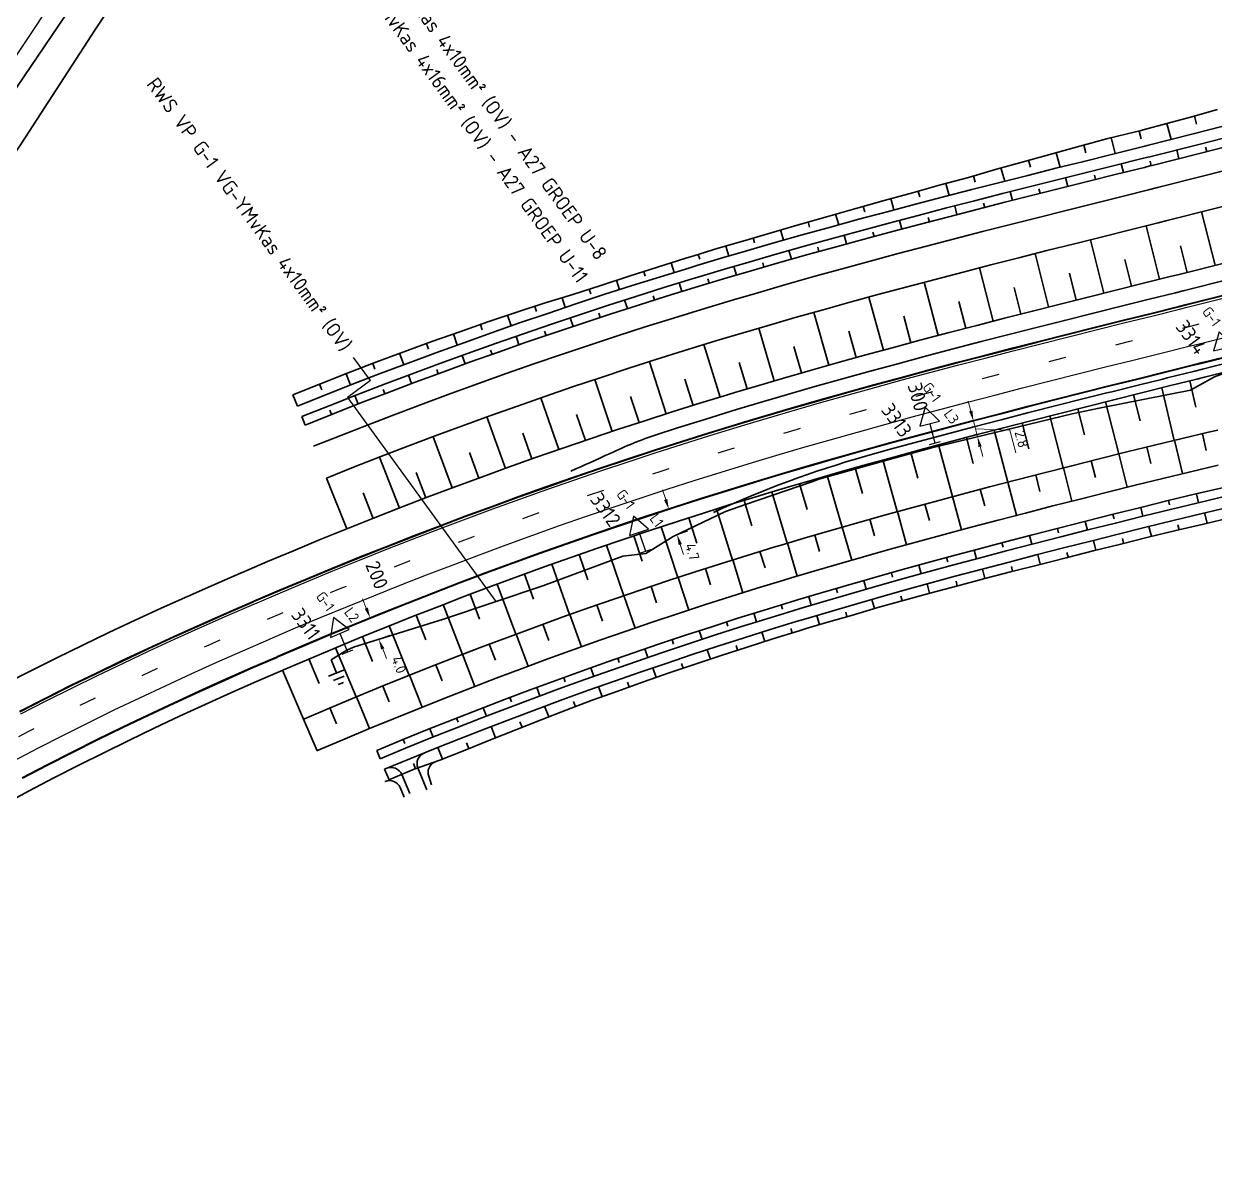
# Model space of a CAD drawing. Header units: metres. Extents: x 134219 to 139080, y 438661 to 444352.
# Drawn here: x 135232.7 to 135440.9, y 442570.8 to 442771.7 of the extents above; entities that cross this region are included whole.
import ezdxf
from ezdxf.enums import TextEntityAlignment as Align

# ---------------------------------------------------------------- set-up
doc = ezdxf.new("R2010")
doc.units = ezdxf.units.M
doc.linetypes.add('13strp', pattern=[4, 1, -3])
doc.linetypes.add('39strp', pattern=[12, 3, -9])
doc.layers.get('DEFPOINTS').update_dxf_attribs({"color": 193})
for name, color, linetype, lineweight in [('N-WE-KL-ET_LS_OV_ARMATUUR-S', 7, 'Continuous', 25), ('N-WE-KL-ET_LS_OV_ARMATUUR-T18', 1, 'Continuous', 25), ('N-WE-KL-ET_LS_OV_KABEL-G', 10, 'KL-LS-OV-N', 35), ('N-WE-KL-ET_LS_OV_KABEL-M', 7, 'Continuous', 18), ('N-WE-KL-ET_LS_OV_KABEL-T25', 7, 'Continuous', 25), ('N-WE-KL-ET_LS_OV_KABEL_AARDING-G', 90, 'Continuous', 35), ('Utd-geleiderail-nw', 8, 'glm a2ee v014$0$f2m40080', 35), ('Utd-ondergr-bs', 8, 'Continuous', 35), ('Utd-ondergr-nw', 8, '13strp', 35)]:
    doc.layers.add(name, color=color, linetype=linetype, lineweight=lineweight)
for name, color, linetype in [('N-WE-KL-ET_LS_OV_ARMATUUR-T25', 2, 'Continuous'), ('Utd-weg-bs', 8, 'Continuous'), ('Utd-weg-nw', 8, 'Continuous')]:
    doc.layers.add(name, color=color, linetype=linetype)
doc.styles.add('alm a2ee v011$0$Iso-rtw', font='NLCS-ISO.ttf')
doc.styles.add('ISO18', font='NLCS-ISO.ttf')
doc.styles.add('ISO25', font='NLCS-ISO.ttf')
doc.styles.add('NLCS_18', font='NLCS-ISO.ttf', dxfattribs={"height": 1.8})
doc.styles.add('NLCS_25', font='NLCS-ISO.ttf', dxfattribs={"height": 2.5})
doc.linetypes.add('glm a2ee v014$0$f2m40080', pattern='A,2,-1,[160,RTW.shx,S=0.5,R=0,X=0,Y=0],-1', length=4)
doc.linetypes.add('KL-LS-OV-N', pattern='A,4,-1,[103,NLCS.SHX,S=0.75,R=0,X=0,Y=0],-1,4,-1.5,["0V",Standard,S=1,R=0,X=0,Y=-0.5],-3', length=14.5)
doc.dimstyles.new('NLCS_t18_pijl_Dimension_l3_h1', dxfattribs={"dimtxt": 1.8, "dimasz": 1.8, "dimexe": 2, "dimexo": 2, "dimgap": 0.7, "dimtad": 1, "dimdec": 1, "dimzin": 0, "dimdsep": 46, "dimtxsty": 'NLCS_18', "dimcen": 2.5, "dimdle": 2, "dimclrd": 256, "dimclre": 256, "dimclrt": 256, "dimadec": 1, "dimazin": 0, "dimtfac": 1, "dimtdec": 1, "dimtofl": 0, "dimtmove": 1, "dimatfit": 0, "dimfxl": 0, "dimtolj": 1, "dimtzin": 0, "dimlwd": 18, "dimlwe": 18, "dimarcsym": 0})

# ---------------------------------------------------------------- blocks, each defined once
blk = doc.blocks.new('SKL-ET_OV_ARMATUUR_HD_NATRIUM_1x250W-SO (3)')
for p, q in [((6.49, 0), (3.49, 1.76)), ((3.49, -1.76), (6.49, 0))]:
    blk.add_line(p, q)
for points in [[(0, 1), (0, -1)], [(3.49, 0), (0, 0)], [(3.49, 1.76), (3.49, -1.76)]]:
    blk.add_lwpolyline(points)
at = {"layer": 'N-WE-KL-ET_LS_OV_ARMATUUR-T18', "style": 'ISO18', "flags": 1}
for tag, p in [('TYPE_ARMATUUR', (3.07, -6.82)), ('VERMOGEN_LAMP', (3.07, -10.61)), ('SPIEGELSTAND', (3.07, -14.39)), ('HOOGTE_LICHTMAST', (3.07, -18.17)), ('UITLEGGERHOEK', (3.07, -21.96)), ('TYPE_LICHTMAST', (3.07, -25.74)), ('BOTSVRIENDELIJK', (3.07, -29.53)), ('POSITIE_LICHTMAST', (3.07, -33.31)), ('KABELAANSLUITNG', (3.07, -37.1)), ('VOEDINGSPUNT', (3.07, -44.67))]:
    blk.add_attdef(tag, p, '', height=1.8, dxfattribs=at)
at = {"layer": 'N-WE-KL-ET_LS_OV_ARMATUUR-T18', "style": 'ISO18'}
for tag, p in [('FASE-AANSLUITING_1', (3.07, -40.88)), ('GROEPSNUMMER', (3.07, -48.45))]:
    blk.add_attdef(tag, p, '', height=1.8, dxfattribs=at)
at = {"layer": 'N-WE-KL-ET_LS_OV_ARMATUUR-T25', "style": 'ISO25'}
for tag, p in [('MASTNUMMER', (3.07, 7.39)), ('TYPE_SYMBOOL', (3.07, 3.61))]:
    blk.add_attdef(tag, p, '', height=2.5, dxfattribs=at)
blk = doc.blocks.new('*D474')
at = {"layer": 'DEFPOINTS', "color": 0, "transparency": 16777216}
for p in [(135398.65, 442702.25), (135399.36, 442699.5), (135399.36, 442699.5)]:
    blk.add_point(p, dxfattribs=at)
at = {"layer": 'N-WE-KL-ET_LS_OV_KABEL-M', "linetype": 'Continuous', "lineweight": 18, "transparency": 16777216}
for p, q in [((135398.19, 442703.99), (135397.74, 442705.73)), ((135398.65, 442702.25), (135399.36, 442699.5)), ((135399.01, 442700.88), (135405.01, 442700.66)), ((135405.01, 442700.66), (135406.04, 442696.69)), ((135399.82, 442697.76), (135400.27, 442696.02))]:
    blk.add_line(p, q, dxfattribs=at)
at = {"layer": 'N-WE-KL-ET_LS_OV_KABEL-M', "lineweight": 18, "transparency": 16777216}
for p, q in [((135398.65, 442702.25), (135400.58, 442702.75)), ((135399.36, 442699.5), (135401.3, 442700.01))]:
    blk.add_line(p, q, dxfattribs=at)
at = {"layer": 'N-WE-KL-ET_LS_OV_KABEL-M', "transparency": 16777216}
for points in [[(135398.48, 442704.07), (135397.9, 442703.92), (135398.65, 442702.25)], [(135400.11, 442697.84), (135399.53, 442697.69), (135399.36, 442699.5)]]:
    blk.add_solid(points, dxfattribs=at)
at = {"layer": 'N-WE-KL-ET_LS_OV_KABEL-M', "transparency": 16777216, "insert": (135407.07, 442699.08), "char_height": 1.8, "attachment_point": 5, "rotation": 284.6177, "style": 'NLCS_18'}
blk.add_mtext('\\A1;2.8', dxfattribs=at)
blk = doc.blocks.new('*D475')
at = {"layer": 'DEFPOINTS', "color": 0, "transparency": 16777216}
for p in [(135345.43, 442686.81), (135346.88, 442682.36), (135346.88, 442682.36)]:
    blk.add_point(p, dxfattribs=at)
at = {"layer": 'N-WE-KL-ET_LS_OV_KABEL-M', "linetype": 'Continuous', "lineweight": 18, "transparency": 16777216}
for p, q in [((135344.88, 442688.52), (135344.32, 442690.24)), ((135347.43, 442680.65), (135347.99, 442678.94))]:
    blk.add_line(p, q, dxfattribs=at)
at = {"layer": 'N-WE-KL-ET_LS_OV_KABEL-M', "lineweight": 18, "transparency": 16777216}
for p, q in [((135345.43, 442686.81), (135347.34, 442687.43)), ((135346.88, 442682.36), (135348.78, 442682.98))]:
    blk.add_line(p, q, dxfattribs=at)
at = {"layer": 'N-WE-KL-ET_LS_OV_KABEL-M', "transparency": 16777216}
for points in [[(135345.16, 442688.62), (135344.59, 442688.43), (135345.43, 442686.81)], [(135347.72, 442680.74), (135347.15, 442680.56), (135346.88, 442682.36)]]:
    blk.add_solid(points, dxfattribs=at)
at = {"layer": 'N-WE-KL-ET_LS_OV_KABEL-M', "transparency": 16777216, "insert": (135349.53, 442679.38), "char_height": 1.8, "attachment_point": 5, "rotation": 287.9778, "style": 'NLCS_18'}
blk.add_mtext('\\A1;4.7', dxfattribs=at)
blk = doc.blocks.new('*D476')
at = {"layer": 'DEFPOINTS', "color": 0, "transparency": 16777216}
for p in [(135293.24, 442667.84), (135294.75, 442664.1), (135294.75, 442664.1)]:
    blk.add_point(p, dxfattribs=at)
at = {"layer": 'N-WE-KL-ET_LS_OV_KABEL-M', "linetype": 'Continuous', "lineweight": 18, "transparency": 16777216}
for p, q in [((135292.57, 442669.51), (135291.89, 442671.18)), ((135295.43, 442662.43), (135296.1, 442660.76))]:
    blk.add_line(p, q, dxfattribs=at)
at = {"layer": 'N-WE-KL-ET_LS_OV_KABEL-M', "lineweight": 18, "transparency": 16777216}
for p, q in [((135293.24, 442667.84), (135295.1, 442668.59)), ((135294.75, 442664.1), (135296.61, 442664.84))]:
    blk.add_line(p, q, dxfattribs=at)
at = {"layer": 'N-WE-KL-ET_LS_OV_KABEL-M', "transparency": 16777216}
for points in [[(135292.85, 442669.63), (135292.29, 442669.4), (135293.24, 442667.84)], [(135295.71, 442662.54), (135295.15, 442662.31), (135294.75, 442664.1)]]:
    blk.add_solid(points, dxfattribs=at)
at = {"layer": 'N-WE-KL-ET_LS_OV_KABEL-M', "transparency": 16777216, "insert": (135298.28, 442659.64), "char_height": 1.8, "attachment_point": 5, "rotation": 291.9807, "style": 'NLCS_18'}
blk.add_mtext('\\A1;4.0', dxfattribs=at)
blk = doc.blocks.new('SKL-ET_AARDING_AARDELECTRODE-SO')
for points in [[(0, 0), (2.5, 0)], [(2.5, 1.5), (2.5, -1.5)], [(3.5, 1), (3.5, -1)], [(4.5, -0.5), (4.5, 0.5)]]:
    blk.add_lwpolyline(points)
at = {"layer": 'N-WE-KL-ET_LS_OV_ARMATUUR-T18', "style": 'ISO18', "flags": 1}
for tag, p in [('OMSCHRIJVING_LEGENDA', (0, -8.64)), ('LOCATIE', (0, -12.42)), ('MASTNUMMER', (0, -16.2)), ('VOEDINGSPUNT', (0, -19.99)), ('GROEPSNUMMER', (0, -23.77)), ('OVERIGE_OPMERKING(EN)_1', (0, -27.56)), ('OVERIGE_OPMERKING(EN)_2', (0, -31.34))]:
    blk.add_attdef(tag, p, '', height=1.8, dxfattribs=at)
at = {"layer": 'N-WE-KL-ET_LS_OV_ARMATUUR-T25', "style": 'ISO25'}
blk.add_attdef('TYPE_SYMBOOL', (0, 4.41), '', height=2.25, dxfattribs=at)

msp = doc.modelspace()

# ---------------------------------------------------------------- linework, layer by layer
at = {"layer": 'N-WE-KL-ET_LS_OV_KABEL-G', "elevation": 7.22, "flags": 128}
msp.add_lwpolyline([(135577.57, 442771.45), (135571.55, 442766.51), (135561.83, 442759.23), (135541.94, 442746.13), (135531.73, 442740.38), (135516.79, 442733.87), (135496.02, 442725.6), (135488, 442721.1), (135487.24, 442721.53), (135487.34, 442720.76), (135483.08, 442719.68), (135474.69, 442718.95), (135465.4, 442717.32), (135450.93, 442713.74), (135440.77, 442709.99), (135436.56, 442707.61), (135420.32, 442704.45), (135415.91, 442703.49), (135391.13, 442697.52), (135383.91, 442695.52), (135371.66, 442692.05), (135370.59, 442691.68), (135358.82, 442687.67), (135355.34, 442686.41), (135346.21, 442682.04), (135341.42, 442679.09), (135337.41, 442678.63), (135323.44, 442673.45), (135306.03, 442667.64), (135290.31, 442662.7), (135289.16, 442662.22), (135286.41, 442660.52)], dxfattribs=at)
at = {"layer": 'N-WE-KL-ET_LS_OV_KABEL-T25'}
for p, q in [((135293.3, 442709.31), (135290.36, 442713.35)), ((135293.3, 442709.31), (135289.26, 442706.36)), ((135289.26, 442706.36), (135315.23, 442670.71))]:
    msp.add_line(p, q, dxfattribs=at)
at = {"layer": 'Utd-geleiderail-nw', "linetype": 'Continuous', "flags": 128}
for points in [[(135328.31, 442693.49, 0.005559), (135335.18, 442696.58, -0.032608), (135343.42, 442699.9), (135346.93, 442701.02), (135351.72, 442702.53), (135356.51, 442704), (135357.85, 442704.4), (135361.99, 442705.64), (135366.14, 442706.86), (135370.96, 442708.25), (135375.78, 442709.61), (135380.62, 442710.95), (135385.45, 442712.26), (135390.29, 442713.56), (135395.14, 442714.84), (135399.99, 442716.11), (135404.84, 442717.35), (135408.72, 442718.34), (135408.72, 442718.34), (135414.54, 442719.82), (135419.39, 442721.04), (135424.25, 442722.25), (135429.1, 442723.46), (135433.96, 442724.66), (135435.29, 442724.99), (135443.64, 442727.1)], [(135353.22, 442686.26, -0.038648), (135379.77, 442696.08), (135384.35, 442697.35), (135389.13, 442698.65), (135393.92, 442699.94), (135398.72, 442701.2), (135403.52, 442702.46), (135408.34, 442703.7), (135413.16, 442704.93), (135417.99, 442706.15), (135421.96, 442707.15), (135422.82, 442707.36), (135427.66, 442708.57), (135431.74, 442709.58), (135432.5, 442709.77), (135437.35, 442710.98), (135438.69, 442711.31), (135440.46, 442711.75), (135447.08, 442713.4)]]:
    msp.add_lwpolyline(points, format="xyb", dxfattribs=at)
at = {"layer": 'Utd-ondergr-bs', "flags": 128}
for points in [[(135343.89, 442932.46), (135332.88, 442915.29), (135323.08, 442899.85), (135309.39, 442878.99), (135295.13, 442856.93), (135277.85, 442830.41), (135262.2, 442806.64), (135243.62, 442778.55), (135230.28, 442758.8), (135217.23, 442739.41), (135211.35, 442730.81), (135209.35, 442727.88)], [(135222.06, 442735.14), (135224.59, 442739.44), (135232.28, 442750.66), (135245.28, 442770.7), (135258.97, 442791.47), (135267.61, 442805.38), (135276.45, 442819.51), (135285.14, 442833.57), (135295.97, 442850.78), (135303.43, 442862.7), (135306.62, 442867.15)]]:
    msp.add_lwpolyline(points, dxfattribs=at)
at = {"layer": 'Utd-ondergr-nw', "linetype": 'Continuous', "flags": 128}
for points in [[(135279.74, 442706.83), (135284.56, 442708.75), (135289.4, 442710.65), (135294.25, 442712.52), (135299.11, 442714.34), (135304, 442716.11), (135308.89, 442717.85), (135313.8, 442719.56), (135318.72, 442721.22), (135323.67, 442722.81), (135328.64, 442724.32), (135333.57, 442725.95), (135338.5, 442727.57), (135343.45, 442729.15), (135348.41, 442730.7), (135349.78, 442731.12), (135354.06, 442732.42), (135358.34, 442733.69), (135363.29, 442735.14), (135368.24, 442736.58), (135373.19, 442738), (135378.12, 442739.4), (135383.05, 442740.78), (135387.98, 442742.14), (135392.89, 442743.49), (135397.8, 442744.81), (135402.67, 442746.23), (135407.55, 442747.59), (135412.41, 442748.94), (135417.27, 442750.28), (135422.11, 442751.61), (135426.98, 442752.77), (135427.96, 442753), (135428.33, 442753.1), (135436.58, 442755.35), (135441.31, 442756.66)], [(135437.66, 442754.1), (135437.27, 442755.54)], [(135280.53, 442704.85), (135285.35, 442706.77), (135290.17, 442708.67), (135295.01, 442710.53), (135299.86, 442712.36), (135304.71, 442714.16), (135309.59, 442715.93), (135314.47, 442717.67), (135319.36, 442719.38), (135324.26, 442721.05), (135329.18, 442722.7), (135334.1, 442724.32), (135339.03, 442725.9), (135343.98, 442727.46), (135348.93, 442728.98), (135350.3, 442729.4), (135354.57, 442730.68), (135358.85, 442731.94), (135363.8, 442733.37), (135368.75, 442734.77), (135373.7, 442736.14), (135378.64, 442737.49), (135383.58, 442738.81), (135388.51, 442740.12), (135393.43, 442741.41), (135398.35, 442742.67), (135403.26, 442743.93), (135408.16, 442745.17), (135413.05, 442746.4), (135417.93, 442747.62), (135422.8, 442748.83), (135427.66, 442750.04), (135428.63, 442750.28), (135429, 442750.37), (135437.3, 442752.47), (135442.07, 442753.68)], [(135427.95, 442751.56), (135427.62, 442752.92)], [(135433.2, 442751.43), (135432.44, 442754.22)], [(135281.28, 442703), (135286.08, 442704.91), (135290.89, 442706.8), (135295.72, 442708.66), (135300.56, 442710.48), (135305.4, 442712.28), (135310.26, 442714.04), (135315.13, 442715.78), (135320.01, 442717.48), (135324.9, 442719.16), (135329.8, 442720.8), (135334.72, 442722.42), (135339.64, 442724), (135344.57, 442725.55), (135349.51, 442727.07), (135350.88, 442727.49), (135355.14, 442728.76), (135359.4, 442730.02), (135364.35, 442731.44), (135369.29, 442732.84), (135374.23, 442734.21), (135379.16, 442735.56), (135384.09, 442736.88), (135389.02, 442738.18), (135393.93, 442739.47), (135398.84, 442740.74), (135403.75, 442741.99), (135408.64, 442743.23), (135413.53, 442744.46), (135418.41, 442745.68), (135423.28, 442746.89), (135428.14, 442748.1), (135429.11, 442748.34), (135429.49, 442748.43), (135437.79, 442750.53), (135442.56, 442751.74)], [(135418.29, 442749.13), (135417.93, 442750.46)], [(135423.44, 442748.99), (135422.75, 442751.76)], [(135281.87, 442701.54), (135286.66, 442703.45), (135291.46, 442705.33), (135296.28, 442707.18), (135301.11, 442709.01), (135305.94, 442710.8), (135310.79, 442712.56), (135315.65, 442714.29), (135320.53, 442716), (135325.41, 442717.67), (135330.3, 442719.31), (135335.2, 442720.92), (135340.11, 442722.5), (135345.04, 442724.05), (135349.97, 442725.56), (135351.33, 442725.98), (135355.59, 442727.25), (135359.84, 442728.5), (135364.78, 442729.93), (135369.71, 442731.32), (135374.65, 442732.69), (135379.57, 442734.04), (135384.5, 442735.36), (135389.42, 442736.66), (135394.33, 442737.94), (135399.23, 442739.21), (135404.14, 442740.46), (135409.03, 442741.7), (135413.91, 442742.93), (135418.79, 442744.15), (135423.66, 442745.37), (135428.52, 442746.57), (135429.49, 442746.81), (135429.86, 442746.9), (135438.17, 442749), (135442.94, 442750.22)], [(135413.81, 442746.59), (135413.11, 442749.13)], [(135434.17, 442749.61), (135434.56, 442748.08)], [(135439.22, 442750.08), (135439.41, 442749.32)], [(135283.36, 442697.83), (135288.13, 442699.73), (135292.91, 442701.6), (135297.7, 442703.45), (135302.51, 442705.26), (135307.32, 442707.04), (135312.15, 442708.8), (135316.98, 442710.52), (135321.83, 442712.21), (135326.69, 442713.88), (135331.56, 442715.51), (135336.44, 442717.11), (135341.32, 442718.68), (135346.22, 442720.23), (135351.13, 442721.74), (135352.49, 442722.15), (135356.73, 442723.42), (135360.96, 442724.66), (135365.88, 442726.08), (135370.79, 442727.47), (135375.71, 442728.83), (135380.62, 442730.17), (135385.52, 442731.49), (135390.43, 442732.79), (135395.33, 442734.07), (135400.23, 442735.34), (135405.12, 442736.59), (135410.01, 442737.83), (135414.88, 442739.05), (135419.76, 442740.27), (135424.62, 442741.48), (135429.48, 442742.69), (135430.83, 442743.02), (135439.14, 442745.12), (135443.93, 442746.34)], [(135404.12, 442744.15), (135403.47, 442746.46)], [(135408.62, 442746.58), (135408.29, 442747.8)], [(135424.47, 442747.19), (135424.85, 442745.66)], [(135429.52, 442747.63), (135429.7, 442746.86)], [(135398.98, 442743.99), (135398.67, 442745.07)], [(135414.77, 442744.77), (135415.15, 442743.24)], [(135419.81, 442745.22), (135420, 442744.46)], [(135389.3, 442741.41), (135389.02, 442742.43)], [(135394.41, 442741.66), (135393.85, 442743.74)], [(135405.07, 442742.33), (135405.46, 442740.8)], [(135410.11, 442742.79), (135410.31, 442742.03)], [(135285.6, 442692.26), (135290.33, 442694.15), (135295.08, 442696.01), (135299.84, 442697.84), (135304.6, 442699.64), (135309.38, 442701.41), (135314.17, 442703.15), (135318.98, 442704.86), (135323.79, 442706.54), (135328.61, 442708.19), (135333.44, 442709.81), (135338.29, 442711.41), (135343.14, 442712.97), (135348, 442714.5), (135352.87, 442715.99), (135354.22, 442716.4), (135358.43, 442717.66), (135362.64, 442718.9), (135367.52, 442720.31), (135372.41, 442721.69), (135377.29, 442723.05), (135382.18, 442724.38), (135387.07, 442725.69), (135391.95, 442726.99), (135396.84, 442728.26), (135401.72, 442729.52), (135406.6, 442730.77), (135411.47, 442732.01), (135416.34, 442733.23), (135421.21, 442734.45), (135426.07, 442735.66), (135430.93, 442736.87), (135432.27, 442737.2), (135440.6, 442739.3), (135445.4, 442740.52)], [(135384.75, 442739.12), (135384.2, 442741.1)], [(135400.42, 442740.33), (135400.62, 442739.57)], [(135375.11, 442736.52), (135374.57, 442738.39)], [(135379.66, 442738.79), (135379.39, 442739.75)], [(135390.75, 442737.82), (135390.95, 442737.06)], [(135395.39, 442739.85), (135395.78, 442738.32)], [(135438.52, 442738.77), (135440.89, 442729.45)], [(135370.03, 442736.11), (135369.77, 442737.02)], [(135385.71, 442737.31), (135386.12, 442735.79)], [(135428.82, 442736.34), (135431.14, 442727)], [(135360.42, 442733.35), (135360.17, 442734.23)], [(135365.48, 442733.84), (135364.96, 442735.63)], [(135376.06, 442734.71), (135376.47, 442733.19)], [(135381.09, 442735.26), (135381.29, 442734.5)], [(135419.12, 442733.93), (135421.45, 442724.59)], [(135355.89, 442731.07), (135355.37, 442732.81)], [(135366.42, 442732.03), (135366.85, 442730.52)], [(135371.45, 442732.62), (135371.66, 442731.87)], [(135434.84, 442732.88), (135436.01, 442728.21)], [(135229.48, 442656.31), (135233.98, 442658.61), (135238.5, 442660.87), (135243.04, 442663.09), (135247.59, 442665.27), (135252.16, 442667.41), (135256.74, 442669.52), (135261.33, 442671.6), (135265.94, 442673.64), (135270.56, 442675.65), (135270.76, 442675.73), (135275.29, 442677.67), (135279.84, 442679.58), (135284.49, 442681.51), (135289.16, 442683.4), (135293.84, 442685.27), (135298.53, 442687.1), (135303.23, 442688.91), (135307.95, 442690.69), (135312.67, 442692.43), (135317.41, 442694.15), (135322.15, 442695.84), (135326.91, 442697.5), (135331.68, 442699.13), (135336.45, 442700.73), (135341.24, 442702.3), (135346.04, 442703.84), (135350.84, 442705.34), (135355.66, 442706.82), (135356.99, 442707.23), (135361.15, 442708.47), (135365.31, 442709.69), (135370.15, 442711.08), (135374.99, 442712.45), (135379.84, 442713.79), (135384.68, 442715.11), (135389.54, 442716.41), (135394.39, 442717.7), (135399.25, 442718.96), (135404.1, 442720.21), (135408.96, 442721.45), (135413.82, 442722.68), (135418.68, 442723.9), (135423.54, 442725.11), (135428.39, 442726.32), (135433.25, 442727.53), (135434.59, 442727.86), (135442.93, 442729.97)], [(135346.34, 442728.19), (135345.81, 442729.88)], [(135350.85, 442730.5), (135350.58, 442731.36)], [(135361.83, 442729.9), (135362.05, 442729.14)], [(135409.42, 442731.49), (135411.78, 442722.17)], [(135425.13, 442730.47), (135426.3, 442725.8)], [(135341.31, 442727.54), (135341.04, 442728.38)], [(135356.81, 442729.26), (135357.26, 442727.75)], [(135399.73, 442729.01), (135402.13, 442719.71)], [(135415.44, 442728.05), (135416.62, 442723.38)], [(135336.82, 442725.19), (135336.28, 442726.84)], [(135347.24, 442726.38), (135347.7, 442724.87)], [(135352.25, 442727.08), (135352.48, 442726.32)], [(135390.06, 442726.49), (135392.51, 442717.2)], [(135405.77, 442725.6), (135406.96, 442720.94)], [(135231.97, 442651.48), (135236.43, 442653.76), (135240.91, 442656), (135245.4, 442658.2), (135249.92, 442660.36), (135254.45, 442662.49), (135258.99, 442664.58), (135263.55, 442666.64), (135268.13, 442668.67), (135272.71, 442670.66), (135272.91, 442670.75), (135277.41, 442672.67), (135281.93, 442674.57), (135286.55, 442676.48), (135291.19, 442678.36), (135295.84, 442680.22), (135300.5, 442682.04), (135305.17, 442683.83), (135309.85, 442685.6), (135314.54, 442687.33), (135319.24, 442689.04), (135323.96, 442690.72), (135328.68, 442692.37), (135333.42, 442693.98), (135338.16, 442695.57), (135342.92, 442697.13), (135347.68, 442698.66), (135352.45, 442700.16), (135357.24, 442701.63), (135358.56, 442702.03), (135362.69, 442703.26), (135366.83, 442704.48), (135371.64, 442705.86), (135376.45, 442707.22), (135381.27, 442708.56), (135386.1, 442709.87), (135390.93, 442711.17), (135395.77, 442712.44), (135400.61, 442713.7), (135405.45, 442714.95), (135410.3, 442716.19), (135415.15, 442717.41), (135420, 442718.63), (135424.85, 442719.84), (135429.7, 442721.05), (135434.55, 442722.26), (135435.9, 442722.59), (135444.25, 442724.7)], [(135232.01, 442651.42), (135236.46, 442653.7), (135240.94, 442655.94), (135245.43, 442658.14), (135249.95, 442660.3), (135254.47, 442662.42), (135259.02, 442664.52), (135263.58, 442666.58), (135268.15, 442668.6), (135272.74, 442670.6), (135272.93, 442670.68), (135277.44, 442672.61), (135281.95, 442674.51), (135286.58, 442676.42), (135291.21, 442678.3), (135295.86, 442680.15), (135300.52, 442681.97), (135305.19, 442683.77), (135309.87, 442685.53), (135314.56, 442687.27), (135319.27, 442688.98), (135323.98, 442690.65), (135328.71, 442692.3), (135333.44, 442693.92), (135338.18, 442695.51), (135342.94, 442697.06), (135347.7, 442698.59), (135352.48, 442700.09), (135357.26, 442701.56), (135358.58, 442701.96), (135362.71, 442703.2), (135366.85, 442704.41), (135371.66, 442705.79), (135376.47, 442707.15), (135381.29, 442708.49), (135386.12, 442709.8), (135390.95, 442711.1), (135395.79, 442712.38), (135400.63, 442713.64), (135405.47, 442714.88), (135410.31, 442716.12), (135415.16, 442717.35), (135420.01, 442718.56), (135424.87, 442719.78), (135429.72, 442720.98), (135434.57, 442722.19), (135435.91, 442722.52), (135444.27, 442724.63)], [(135327.29, 442722.07), (135326.77, 442723.75)], [(135331.8, 442724.46), (135331.53, 442725.28)], [(135337.7, 442723.38), (135338.18, 442721.88)], [(135342.7, 442724.14), (135342.94, 442723.39)], [(135380.4, 442723.9), (135382.92, 442714.64)], [(135322.28, 442721.37), (135321.99, 442722.27)], [(135370.76, 442721.23), (135373.37, 442711.99)], [(135396.11, 442723.11), (135397.32, 442718.46)], [(135312.84, 442718.16), (135312.51, 442719.11)], [(135317.87, 442718.85), (135317.24, 442720.72)], [(135328.19, 442720.27), (135328.69, 442718.77)], [(135333.19, 442721.09), (135333.43, 442720.34)], [(135386.47, 442720.56), (135387.71, 442715.93)], [(135308.47, 442715.52), (135307.79, 442717.46)], [(135318.73, 442717.04), (135319.25, 442715.55)], [(135323.71, 442717.92), (135323.97, 442717.18)], [(135361.15, 442718.47), (135363.85, 442709.26)], [(135376.86, 442717.95), (135378.14, 442713.32)], [(135303.43, 442714.8), (135303.08, 442715.78)], [(135351.57, 442715.6), (135354.38, 442706.43)], [(135367.28, 442715.25), (135368.6, 442710.64)], [(135232.46, 442639.86), (135236.8, 442642.14), (135241.18, 442644.37), (135245.57, 442646.57), (135249.99, 442648.73), (135254.42, 442650.86), (135258.88, 442652.95), (135263.35, 442655.01), (135267.85, 442657.04), (135272.36, 442659.03), (135276.88, 442661), (135277.07, 442661.09), (135281.52, 442662.99), (135285.97, 442664.86), (135290.54, 442666.75), (135295.11, 442668.6), (135299.7, 442670.43), (135304.3, 442672.23), (135308.91, 442674), (135313.53, 442675.74), (135318.16, 442677.46), (135322.8, 442679.14), (135327.45, 442680.8), (135332.12, 442682.42), (135336.79, 442684.02), (135341.47, 442685.59), (135346.16, 442687.12), (135350.86, 442688.63), (135355.58, 442690.11), (135360.3, 442691.56), (135361.6, 442691.96), (135365.68, 442693.18), (135369.77, 442694.38), (135374.52, 442695.74), (135379.29, 442697.09), (135384.06, 442698.41), (135388.84, 442699.71), (135393.64, 442701), (135398.44, 442702.27), (135403.25, 442703.52), (135408.06, 442704.76), (135412.89, 442705.99), (135417.72, 442707.21), (135422.55, 442708.43), (135427.39, 442709.64), (135432.24, 442710.84), (135437.09, 442712.04), (135438.43, 442712.38), (135446.81, 442714.46)], [(135232.49, 442639.8), (135236.84, 442642.07), (135241.21, 442644.31), (135245.6, 442646.51), (135250.02, 442648.67), (135254.45, 442650.79), (135258.91, 442652.88), (135263.38, 442654.94), (135267.88, 442656.97), (135272.39, 442658.97), (135276.91, 442660.94), (135277.1, 442661.02), (135281.54, 442662.92), (135286, 442664.8), (135290.56, 442666.68), (135295.14, 442668.54), (135299.73, 442670.37), (135304.32, 442672.17), (135308.93, 442673.94), (135313.55, 442675.68), (135318.18, 442677.39), (135322.82, 442679.07), (135327.48, 442680.73), (135332.14, 442682.36), (135336.81, 442683.95), (135341.49, 442685.52), (135346.18, 442687.06), (135350.89, 442688.57), (135355.6, 442690.05), (135360.32, 442691.5), (135361.62, 442691.89), (135365.7, 442693.11), (135369.79, 442694.31), (135374.54, 442695.68), (135379.3, 442697.02), (135384.08, 442698.34), (135388.86, 442699.65), (135393.65, 442700.93), (135398.46, 442702.2), (135403.26, 442703.45), (135408.08, 442704.69), (135412.9, 442705.92), (135417.73, 442707.15), (135422.57, 442708.36), (135427.41, 442709.57), (135432.25, 442710.77), (135437.1, 442711.98), (135438.45, 442712.31), (135446.83, 442714.39)], [(135299.12, 442712.08), (135298.38, 442714.07)], [(135309.3, 442713.7), (135309.84, 442712.22)], [(135314.28, 442714.64), (135314.54, 442713.9)], [(135229.35, 442635.31), (135233.65, 442637.61), (135237.98, 442639.87), (135242.33, 442642.1), (135246.7, 442644.28), (135251.1, 442646.43), (135255.52, 442648.55), (135259.95, 442650.64), (135264.41, 442652.69), (135268.89, 442654.71), (135273.38, 442656.7), (135277.89, 442658.66), (135278.08, 442658.75), (135282.51, 442660.64), (135286.96, 442662.51), (135291.5, 442664.39), (135296.06, 442666.24), (135300.64, 442668.06), (135305.22, 442669.85), (135309.81, 442671.62), (135314.42, 442673.35), (135319.04, 442675.06), (135323.66, 442676.74), (135328.3, 442678.39), (135332.95, 442680.01), (135337.61, 442681.6), (135342.27, 442683.17), (135346.95, 442684.7), (135351.64, 442686.2), (135356.33, 442687.68), (135361.04, 442689.12), (135362.34, 442689.52), (135366.41, 442690.73), (135370.48, 442691.93), (135375.22, 442693.29), (135379.97, 442694.63), (135384.73, 442695.95), (135389.51, 442697.25), (135394.29, 442698.53), (135399.08, 442699.8), (135403.89, 442701.05), (135408.7, 442702.29), (135413.51, 442703.52), (135418.34, 442704.74), (135423.17, 442705.95), (135428.01, 442707.16), (135432.85, 442708.37), (135437.7, 442709.57), (135439.04, 442709.9), (135447.43, 442711.99)], [(135294.08, 442711.31), (135293.7, 442712.31)], [(135304.88, 442711.25), (135305.15, 442710.51)], [(135342.03, 442712.61), (135344.94, 442703.49)], [(135357.73, 442712.45), (135359.11, 442707.86)], [(135284.78, 442707.69), (135284.38, 442708.68)], [(135289.81, 442708.52), (135289.04, 442710.51)], [(135299.92, 442710.25), (135300.47, 442708.77)], [(135332.52, 442709.51), (135335.55, 442700.43)], [(135348.23, 442709.55), (135349.66, 442704.97)], [(135437.54, 442704.64), (135436.46, 442709.26)], [(135280.54, 442704.85), (135279.74, 442706.83)], [(135290.58, 442706.68), (135291.15, 442705.21)], [(135295.52, 442707.74), (135295.81, 442707)], [(135427.77, 442702.26), (135426.65, 442706.82)], [(135433.75, 442698.86), (135431.56, 442708.05)], [(135323.05, 442706.29), (135326.19, 442697.25)], [(135338.76, 442706.52), (135340.24, 442701.97)], [(135424.04, 442696.49), (135421.76, 442705.6)], [(135281.28, 442703), (135281.87, 442701.54)], [(135286.21, 442704.12), (135286.5, 442703.39)], [(135313.63, 442702.95), (135316.87, 442693.96)], [(135329.32, 442703.38), (135330.86, 442698.85)], [(135414.34, 442694.04), (135412.03, 442703.14)], [(135418.04, 442699.82), (135416.89, 442704.38)], [(135281.58, 442650.12), (135281.77, 442650.2), (135286.15, 442652.07), (135290.54, 442653.91), (135295.03, 442655.77), (135299.54, 442657.59), (135304.06, 442659.39), (135308.59, 442661.16), (135313.13, 442662.9), (135317.68, 442664.61), (135322.25, 442666.3), (135326.82, 442667.96), (135331.4, 442669.58), (135336, 442671.18), (135340.6, 442672.75), (135345.21, 442674.29), (135349.83, 442675.81), (135354.47, 442677.29), (135359.11, 442678.74), (135363.76, 442680.17), (135365.05, 442680.56), (135369.06, 442681.76), (135373.09, 442682.94), (135377.79, 442684.28), (135382.49, 442685.61), (135387.22, 442686.92), (135391.95, 442688.2), (135396.7, 442689.47), (135401.46, 442690.73), (135406.24, 442691.97), (135411.03, 442693.2), (135415.82, 442694.42), (135420.63, 442695.63), (135425.45, 442696.84), (135430.28, 442698.03), (135435.13, 442699.19), (135439.99, 442700.33), (135441.34, 442700.65)], [(135404.65, 442691.56), (135402.3, 442700.64)], [(135408.33, 442697.35), (135407.16, 442701.9)], [(135304.24, 442699.5), (135307.59, 442690.55)], [(135319.93, 442700.13), (135321.52, 442695.62)], [(135398.62, 442694.83), (135397.43, 442699.37)], [(135435.18, 442693.04), (135433.79, 442698.87)], [(135439.34, 442697.1), (135438.66, 442700.02)], [(135310.58, 442696.76), (135312.23, 442692.27)], [(135388.93, 442692.24), (135387.7, 442696.76)], [(135394.98, 442689.02), (135392.56, 442698.07)], [(135425.53, 442690.68), (135424.07, 442696.5)], [(135429.64, 442694.79), (135428.93, 442697.7)], [(135283.96, 442644.61), (135284.14, 442644.69), (135288.49, 442646.54), (135292.85, 442648.37), (135297.31, 442650.21), (135301.78, 442652.02), (135306.27, 442653.81), (135310.76, 442655.57), (135315.27, 442657.29), (135319.78, 442658.99), (135324.31, 442660.67), (135328.85, 442662.31), (135333.4, 442663.92), (135337.95, 442665.51), (135342.52, 442667.07), (135347.1, 442668.6), (135351.69, 442670.1), (135356.28, 442671.57), (135360.89, 442673.01), (135365.5, 442674.43), (135366.78, 442674.81), (135370.77, 442676), (135374.77, 442677.18), (135379.43, 442678.51), (135384.11, 442679.83), (135388.81, 442681.13), (135393.52, 442682.41), (135398.24, 442683.67), (135402.99, 442684.92), (135407.74, 442686.16), (135412.52, 442687.39), (135417.3, 442688.61), (135422.1, 442689.82), (135426.91, 442691.02), (135431.73, 442692.21), (135436.58, 442693.37), (135441.44, 442694.51)], [(135294.9, 442695.94), (135298.36, 442687.03)], [(135379.25, 442689.56), (135377.98, 442694.07)], [(135385.33, 442686.4), (135382.84, 442695.43)], [(135419.96, 442692.37), (135419.23, 442695.28)], [(135285.6, 442692.26), (135289.17, 442683.4)], [(135301.27, 442693.27), (135302.97, 442688.81)], [(135375.7, 442683.69), (135373.12, 442692.69)], [(135410.28, 442689.91), (135409.53, 442692.82)], [(135415.86, 442688.24), (135414.38, 442694.05)], [(135294.39, 442644.68), (135298.82, 442646.51), (135303.27, 442648.31), (135307.73, 442650.09), (135312.21, 442651.84), (135316.69, 442653.56), (135321.18, 442655.25), (135325.69, 442656.91), (135330.2, 442658.54), (135334.72, 442660.15), (135339.26, 442661.73), (135343.8, 442663.28), (135348.36, 442664.8), (135352.92, 442666.29), (135357.49, 442667.76), (135362.07, 442669.19), (135366.66, 442670.6), (135367.94, 442670.98), (135371.9, 442672.17), (135375.89, 442673.33), (135380.53, 442674.67), (135385.19, 442675.98), (135389.86, 442677.27), (135394.56, 442678.55), (135399.27, 442679.81), (135404, 442681.06), (135408.75, 442682.29), (135413.51, 442683.51), (135418.28, 442684.73), (135423.07, 442685.94), (135427.88, 442687.14), (135432.7, 442688.33), (135437.54, 442689.49), (135442.4, 442690.63)], [(135369.59, 442686.79), (135368.27, 442691.28)], [(135400.62, 442687.4), (135399.85, 442690.31)], [(135406.2, 442685.76), (135404.69, 442691.57)], [(135292, 442689.67), (135293.76, 442685.23)], [(135294.99, 442643.23), (135299.42, 442645.05), (135303.86, 442646.85), (135308.31, 442648.62), (135312.78, 442650.37), (135317.25, 442652.08), (135321.73, 442653.77), (135326.23, 442655.43), (135330.73, 442657.06), (135335.25, 442658.67), (135339.77, 442660.24), (135344.31, 442661.79), (135348.85, 442663.3), (135353.41, 442664.79), (135357.97, 442666.26), (135362.54, 442667.69), (135367.12, 442669.09), (135368.39, 442669.48), (135372.35, 442670.66), (135376.33, 442671.82), (135380.96, 442673.15), (135385.61, 442674.46), (135390.28, 442675.75), (135394.97, 442677.03), (135399.68, 442678.29), (135404.4, 442679.53), (135409.14, 442680.77), (135413.9, 442681.99), (135418.67, 442683.2), (135423.46, 442684.41), (135428.26, 442685.61), (135433.08, 442686.8), (135437.92, 442687.96), (135442.78, 442689.1)], [(135359.95, 442683.9), (135358.58, 442688.37)], [(135366.11, 442680.88), (135363.42, 442689.84)], [(135396.57, 442683.23), (135395.02, 442689.03)], [(135432.93, 442687.57), (135432.75, 442688.34)], [(135437.98, 442687.97), (135437.62, 442689.51)], [(135295.76, 442641.38), (135300.18, 442643.2), (135304.61, 442645), (135309.05, 442646.76), (135313.5, 442648.5), (135317.96, 442650.21), (135322.43, 442651.9), (135326.92, 442653.55), (135331.41, 442655.18), (135335.91, 442656.78), (135340.43, 442658.35), (135344.95, 442659.89), (135349.48, 442661.41), (135354.02, 442662.89), (135358.57, 442664.35), (135363.13, 442665.78), (135367.7, 442667.18), (135368.97, 442667.56), (135372.92, 442668.74), (135376.88, 442669.9), (135381.51, 442671.23), (135386.15, 442672.54), (135390.81, 442673.83), (135395.49, 442675.1), (135400.19, 442676.35), (135404.91, 442677.6), (135409.64, 442678.83), (135414.4, 442680.05), (135419.16, 442681.26), (135423.95, 442682.47), (135428.75, 442683.67), (135433.57, 442684.86), (135438.4, 442686.02), (135443.26, 442687.16)], [(135356.55, 442677.94), (135353.75, 442686.87)], [(135386.97, 442680.62), (135385.37, 442686.41)], [(135390.98, 442684.83), (135390.19, 442687.73)], [(135423.22, 442685.16), (135423.03, 442685.93)], [(135428.26, 442685.61), (135427.88, 442687.14)], [(135439.04, 442686.17), (135439.47, 442684.38)], [(135296.53, 442639.52), (135300.93, 442641.38), (135305.43, 442642.96), (135309.85, 442644.72), (135314.27, 442646.51), (135318.7, 442648.28), (135323.13, 442650.02), (135327.58, 442651.74), (135332.04, 442653.43), (135336.52, 442655.05), (135341.01, 442656.65), (135345.51, 442658.22), (135350.03, 442659.75), (135354.55, 442661.25), (135359.09, 442662.72), (135363.63, 442664.17), (135368.19, 442665.59), (135369.45, 442665.97), (135373.39, 442667.13), (135377.35, 442668.28), (135381.96, 442669.63), (135386.6, 442670.93), (135391.26, 442672.2), (135395.94, 442673.46), (135400.63, 442674.69), (135405.35, 442675.92), (135410.08, 442677.13), (135414.83, 442678.34), (135419.6, 442679.54), (135424.39, 442680.73), (135429.19, 442681.92), (135434.01, 442683.08), (135438.85, 442684.23), (135443.7, 442685.4)], [(135347.03, 442674.89), (135344.11, 442683.77)], [(135350.35, 442680.88), (135348.93, 442685.34)], [(135377.4, 442677.93), (135375.74, 442683.7)], [(135381.36, 442682.18), (135380.55, 442685.07)], [(135418.56, 442683.17), (135418.18, 442684.7)], [(135429.32, 442683.81), (135429.75, 442682.05)], [(135434.39, 442684.12), (135434.61, 442683.22)], [(135340.8, 442677.75), (135339.31, 442682.18)], [(135371.78, 442679.43), (135370.94, 442682.31)], [(135408.88, 442680.7), (135408.48, 442682.22)], [(135413.52, 442682.7), (135413.33, 442683.47)], [(135424.68, 442681.73), (135424.89, 442680.86)], [(135337.54, 442671.71), (135334.52, 442680.55)], [(135367.87, 442675.14), (135366.15, 442680.89)], [(135399.2, 442678.16), (135398.8, 442679.68)], [(135403.84, 442680.2), (135403.64, 442680.96)], [(135419.61, 442681.38), (135420.04, 442679.65)], [(135331.28, 442674.49), (135329.74, 442678.9)], [(135358.38, 442672.23), (135356.59, 442677.96)], [(135362.24, 442676.57), (135361.36, 442679.44)], [(135394.17, 442677.63), (135393.96, 442678.39)], [(135409.91, 442678.9), (135410.34, 442677.2)], [(135414.97, 442679.29), (135415.19, 442678.43)], [(135321.8, 442671.11), (135320.21, 442675.49)], [(135328.1, 442668.41), (135324.97, 442677.21)], [(135352.74, 442673.59), (135351.82, 442676.45)], [(135384.52, 442674.98), (135384.31, 442675.73)], [(135389.55, 442675.55), (135389.13, 442677.07)], [(135400.23, 442676.36), (135400.66, 442674.7)], [(135405.28, 442676.8), (135405.5, 442675.96)], [(135318.71, 442664.99), (135315.46, 442673.74)], [(135343.27, 442670.48), (135342.32, 442673.33)], [(135348.93, 442669.2), (135347.06, 442674.9)], [(135379.92, 442672.86), (135379.49, 442674.37)], [(135390.56, 442673.76), (135391, 442672.13)], [(135395.61, 442674.25), (135395.83, 442673.43)], [(135312.37, 442667.6), (135310.72, 442671.96)], [(135339.52, 442666.05), (135337.58, 442671.73)], [(135370.32, 442670.06), (135369.87, 442671.56)], [(135374.9, 442672.23), (135374.67, 442672.98)], [(135385.95, 442671.61), (135386.18, 442670.81)], [(135309.35, 442661.45), (135306, 442670.15)], [(135333.85, 442667.26), (135332.86, 442670.09)], [(135365.3, 442669.36), (135365.07, 442670.12)], [(135380.9, 442671.06), (135381.36, 442669.45)], [(135302.99, 442663.98), (135301.28, 442668.31)], [(135330.16, 442662.78), (135328.14, 442668.43)], [(135355.75, 442666.38), (135355.51, 442667.13)], [(135360.76, 442667.13), (135360.29, 442668.64)], [(135371.29, 442668.26), (135371.76, 442666.65)], [(135376.33, 442668.86), (135376.56, 442668.05)], [(135300.05, 442657.79), (135296.58, 442666.45)], [(135320.83, 442659.38), (135318.74, 442665.01)], [(135324.46, 442663.91), (135323.44, 442666.73)], [(135351.23, 442664.09), (135350.74, 442665.58)], [(135361.69, 442665.33), (135362.21, 442663.71)], [(135366.73, 442666.01), (135366.98, 442665.21)], [(135293.65, 442660.23), (135291.89, 442664.55)], [(135315.12, 442660.45), (135314.06, 442663.25)], [(135346.24, 442663.26), (135345.99, 442664.01)], [(135357.18, 442663), (135357.44, 442662.19)], [(135290.79, 442654.02), (135287.21, 442662.62)], [(135311.55, 442655.87), (135309.39, 442661.47)], [(135336.76, 442660.03), (135336.5, 442660.77)], [(135341.75, 442660.92), (135341.24, 442662.41)], [(135352.15, 442662.28), (135352.69, 442660.63)], [(135281.58, 442650.12), (135277.95, 442658.69)], [(135284.36, 442656.37), (135282.55, 442660.66)], [(135305.83, 442656.86), (135304.73, 442659.65)], [(135332.31, 442657.62), (135331.78, 442659.11)], [(135342.63, 442659.1), (135343.22, 442657.42)], [(135347.67, 442659.88), (135347.95, 442659.05)], [(135302.32, 442652.24), (135300.09, 442657.81)], [(135327.33, 442656.67), (135327.06, 442657.41)], [(135338.2, 442656.61), (135338.51, 442655.76)], [(135296.58, 442653.16), (135295.45, 442655.93)], [(135322.91, 442654.21), (135322.36, 442655.68)], [(135333.17, 442655.81), (135333.8, 442654.07)], [(135293.13, 442648.49), (135290.83, 442654.03)], [(135317.95, 442653.19), (135317.67, 442653.93)], [(135328.78, 442653.21), (135329.12, 442652.32)], [(135287.39, 442649.33), (135286.22, 442652.1)], [(135313.55, 442650.67), (135312.99, 442652.14)], [(135323.73, 442652.38), (135324.45, 442650.53)], [(135283.96, 442644.61), (135281.62, 442650.13)], [(135304.25, 442647.01), (135303.66, 442648.47)], [(135308.61, 442649.59), (135308.32, 442650.32)], [(135314.36, 442648.83), (135315.15, 442646.86)], [(135319.41, 442649.66), (135319.79, 442648.71)], [(135299.32, 442645.86), (135299.02, 442646.59)], [(135294.99, 442643.23), (135294.39, 442644.68)], [(135305.09, 442645.19), (135305.86, 442643.14)], [(135310.1, 442646), (135310.51, 442644.99)], [(135300.8, 442642.39), (135301.15, 442641.46)], [(135295.76, 442641.38), (135296.54, 442639.53)]]:
    msp.add_lwpolyline(points, dxfattribs=at)
at = {"layer": 'Utd-ondergr-nw', "linetype": 'Continuous'}
for points in [[(135303.14, 442637.8), (135301.59, 442641.62, -0.414214), (135302.69, 442644.22), (135302.76, 442644.25)], [(135303.99, 442638.68), (135303.47, 442640.15, -0.399556), (135304.59, 442642.67, -0.399556)], [(135300.15, 442637.14), (135298.77, 442640.46, 0.414214), (135296.16, 442641.55), (135295.76, 442641.38)], [(135299.2, 442636.49), (135298.48, 442638.18, 0.414214), (135295.86, 442639.24), (135295.86, 442639.24)]]:
    msp.add_lwpolyline(points, format="xyb", dxfattribs=at)
at = {"layer": 'Utd-weg-bs', "flags": 128}
msp.add_lwpolyline([(135436.75, 443087.6), (135423.72, 443066.38), (135408.29, 443041.1), (135393.58, 443017.63), (135377.35, 442991.61), (135361.36, 442966.1), (135345.49, 442941.03), (135329.09, 442915.49), (135313.12, 442890.6), (135295.09, 442862.7), (135277.74, 442836.03), (135260.42, 442809.75), (135242.99, 442783.59), (135227.62, 442760.54), (135211.46, 442736.54), (135203.54, 442724.79)], dxfattribs=at)
at = {"layer": 'Utd-weg-nw', "linetype": '39strp', "flags": 128}
msp.add_lwpolyline([(135124.71, 442570.8), (135128.33, 442574.19), (135131.99, 442577.55), (135135.68, 442580.87), (135139.41, 442584.15), (135143.17, 442587.4), (135146.97, 442590.6), (135150.8, 442593.76), (135154.66, 442596.88), (135158.55, 442599.96), (135162.48, 442603), (135166.44, 442606), (135168.74, 442607.72), (135170.43, 442608.96), (135174.45, 442611.87), (135178.5, 442614.74), (135182.58, 442617.57), (135183.91, 442618.48), (135186.69, 442620.36), (135190.83, 442623.1), (135195, 442625.8), (135199.2, 442628.45), (135199.5, 442628.64), (135203.42, 442631.06), (135207.67, 442633.63), (135207.8, 442633.7), (135211.95, 442636.15), (135216.2, 442638.59), (135216.44, 442638.73), (135220.59, 442641.06), (135224.94, 442643.44), (135229.32, 442645.79), (135233.73, 442648.09), (135238.15, 442650.35), (135242.6, 442652.57), (135247.07, 442654.76), (135251.55, 442656.91), (135256.06, 442659.02), (135260.58, 442661.1), (135265.11, 442663.15), (135269.66, 442665.17), (135274.23, 442667.16), (135274.42, 442667.24), (135278.9, 442669.16), (135283.4, 442671.05), (135288, 442672.95), (135292.61, 442674.82), (135297.24, 442676.66), (135301.88, 442678.48), (135306.52, 442680.26), (135311.18, 442682.02), (135315.85, 442683.75), (135320.54, 442685.45), (135325.23, 442687.12), (135329.93, 442688.75), (135334.64, 442690.37), (135339.36, 442691.95), (135344.1, 442693.5), (135348.84, 442695.02), (135353.59, 442696.51), (135358.35, 442697.97), (135359.67, 442698.37), (135363.78, 442699.6), (135367.9, 442700.81), (135372.68, 442702.19), (135377.48, 442703.54), (135382.29, 442704.87), (135387.1, 442706.18), (135391.91, 442707.47), (135396.74, 442708.75), (135401.57, 442710.01), (135406.4, 442711.25), (135411.24, 442712.49), (135416.08, 442713.71), (135420.92, 442714.93), (135425.77, 442716.14), (135430.62, 442717.34), (135435.47, 442718.55), (135436.82, 442718.88), (135445.18, 442720.98), (135450.04, 442722.21), (135454.89, 442723.46), (135459.74, 442724.73), (135464.59, 442726.04), (135469.44, 442727.38), (135474.27, 442728.76), (135479.1, 442730.2), (135483.91, 442731.69), (135488.71, 442733.24), (135493.48, 442734.87), (135496.66, 442735.99), (135499.82, 442737.14), (135502.97, 442738.34), (135506.11, 442739.57), (135509.24, 442740.84), (135512.35, 442742.15), (135513.63, 442742.71), (135517.62, 442744.48), (135521.57, 442746.33), (135524.61, 442747.8), (135527.62, 442749.32), (135530.62, 442750.88), (135533.59, 442752.48), (135536.54, 442754.13), (135539.47, 442755.81), (135542.37, 442757.54), (135545.25, 442759.3), (135548.1, 442761.1), (135550.93, 442762.95), (135553.73, 442764.83), (135556.51, 442766.75), (135559.26, 442768.71), (135561.98, 442770.71), (135564.67, 442772.75), (135567.34, 442774.82), (135569.98, 442776.93), (135572.58, 442779.08), (135575.16, 442781.26), (135577.7, 442783.47), (135580.22, 442785.73), (135582.7, 442788.02), (135585.15, 442790.34), (135587.57, 442792.69), (135589.96, 442795.08), (135592.31, 442797.5), (135594.63, 442799.96), (135595.36, 442800.75)], dxfattribs=at)
at = {"layer": 'Utd-weg-nw', "linetype": 'Continuous', "flags": 128}
for points in [[(135232.19, 442651.06), (135236.64, 442653.34), (135241.12, 442655.58), (135245.61, 442657.78), (135250.12, 442659.94), (135254.64, 442662.06), (135259.19, 442664.15), (135263.74, 442666.21), (135268.32, 442668.24), (135272.9, 442670.23), (135273.09, 442670.32), (135277.59, 442672.24), (135282.11, 442674.14), (135286.73, 442676.05), (135291.36, 442677.93), (135296.01, 442679.78), (135300.67, 442681.6), (135305.33, 442683.39), (135310.01, 442685.16), (135314.7, 442686.89), (135319.4, 442688.6), (135324.11, 442690.27), (135328.84, 442691.92), (135333.57, 442693.54), (135338.31, 442695.13), (135343.06, 442696.68), (135347.82, 442698.21), (135352.59, 442699.71), (135357.37, 442701.18), (135358.7, 442701.58), (135362.83, 442702.81), (135366.96, 442704.03), (135371.77, 442705.41), (135376.58, 442706.77), (135381.4, 442708.1), (135386.22, 442709.42), (135391.05, 442710.71), (135395.89, 442711.99), (135400.73, 442713.25), (135405.57, 442714.5), (135410.41, 442715.73), (135415.26, 442716.96), (135420.11, 442718.18), (135424.96, 442719.39), (135429.81, 442720.59), (135434.67, 442721.8), (135436.01, 442722.13), (135444.36, 442724.24)], [(135230.89, 442642.82), (135235.27, 442645.11), (135239.66, 442647.36), (135244.09, 442649.57), (135248.53, 442651.75), (135252.99, 442653.88), (135257.47, 442655.99), (135261.97, 442658.06), (135266.48, 442660.09), (135271.01, 442662.1), (135275.56, 442664.08), (135275.75, 442664.16), (135280.21, 442666.07), (135284.69, 442667.95), (135289.27, 442669.85), (135293.86, 442671.71), (135298.47, 442673.55), (135303.09, 442675.35), (135307.72, 442677.13), (135312.36, 442678.88), (135317.01, 442680.6), (135321.67, 442682.29), (135326.34, 442683.96), (135331.02, 442685.59), (135335.71, 442687.19), (135340.42, 442688.77), (135345.13, 442690.31), (135349.85, 442691.83), (135354.58, 442693.31), (135359.32, 442694.77), (135360.64, 442695.17), (135364.73, 442696.39), (135368.83, 442697.59), (135373.6, 442698.97), (135378.38, 442700.32), (135383.17, 442701.64), (135387.97, 442702.95), (135392.78, 442704.24), (135397.59, 442705.51), (135402.41, 442706.76), (135407.23, 442708.01), (135412.06, 442709.24), (135416.9, 442710.46), (135421.74, 442711.68), (135426.58, 442712.89), (135431.43, 442714.09), (135436.28, 442715.3), (135437.62, 442715.63), (135446, 442717.71)]]:
    msp.add_lwpolyline(points, dxfattribs=at)

# ---------------------------------------------------------------- block references
at = {"layer": 'N-WE-KL-ET_LS_OV_ARMATUUR-S'}
ref = msp.add_blockref('SKL-ET_OV_ARMATUUR_HD_NATRIUM_1x250W-SO (3)', (135443.18, 442711.53, 8.16), dxfattribs=dict(at, rotation=103.9697234626313))
ref.add_attrib('MASTNUMMER', '3314', (135433.85, 442718.69, 8.16), dxfattribs={"layer": 'N-WE-KL-ET_LS_OV_ARMATUUR-T25', "height": 2.5, "rotation": 306.066, "style": 'ISO25'})
ref.add_attrib('FASE-AANSLUITING_1', 'L2', (135444.33, 442716.54, 8.16), dxfattribs={"layer": 'N-WE-KL-ET_LS_OV_ARMATUUR-T18', "height": 1.8, "rotation": 306.066, "style": 'ISO18'})
ref.add_attrib('GROEPSNUMMER', 'G-1', (135438.51, 442721.38, 8.16), dxfattribs={"layer": 'N-WE-KL-ET_LS_OV_ARMATUUR-T18', "height": 1.8, "rotation": 306.066, "style": 'ISO18'})
ref = msp.add_blockref('SKL-ET_OV_ARMATUUR_HD_NATRIUM_1x250W-SO (3)', (135391.92, 442698.4, 8.41), dxfattribs=dict(at, rotation=105.0033445829718))
ref.add_attrib('MASTNUMMER', '3313', (135382.4, 442704.16, 8.41), dxfattribs={"layer": 'N-WE-KL-ET_LS_OV_ARMATUUR-T25', "height": 2.5, "rotation": 306.066, "style": 'ISO25'})
ref.add_attrib('FASE-AANSLUITING_1', 'L3', (135393.38, 442703.47, 8.41), dxfattribs={"layer": 'N-WE-KL-ET_LS_OV_ARMATUUR-T18', "height": 1.8, "rotation": 306.066, "style": 'ISO18'})
ref.add_attrib('GROEPSNUMMER', 'G-1', (135389.64, 442708.16, 8.41), dxfattribs={"layer": 'N-WE-KL-ET_LS_OV_ARMATUUR-T18', "height": 1.8, "rotation": 306.066, "style": 'ISO18'})
ref = msp.add_blockref('SKL-ET_OV_ARMATUUR_HD_NATRIUM_1x250W-SO (3)', (135341.34, 442679.47, 7.97), dxfattribs=dict(at, rotation=108.4776389235309))
ref.add_attrib('MASTNUMMER', '3312', (135331.55, 442688.52, 7.97), dxfattribs={"layer": 'N-WE-KL-ET_LS_OV_ARMATUUR-T25', "height": 2.5, "rotation": 306.066, "style": 'ISO25'})
ref.add_attrib('FASE-AANSLUITING_1', 'L1', (135341.97, 442685.18, 7.97), dxfattribs={"layer": 'N-WE-KL-ET_LS_OV_ARMATUUR-T18', "height": 1.8, "rotation": 306.066, "style": 'ISO18'})
ref.add_attrib('GROEPSNUMMER', 'G-1', (135336.15, 442689.45, 7.97), dxfattribs={"layer": 'N-WE-KL-ET_LS_OV_ARMATUUR-T18', "height": 1.8, "rotation": 306.066, "style": 'ISO18'})
ref = msp.add_blockref('SKL-ET_OV_ARMATUUR_HD_NATRIUM_1x250W-SO (3)', (135289.3, 442661.88, 7.65), dxfattribs=dict(at, rotation=112.4829408897132))
ref.add_attrib('MASTNUMMER', '3311', (135279.3, 442668.37, 7.65), dxfattribs={"layer": 'N-WE-KL-ET_LS_OV_ARMATUUR-T25', "height": 2.5, "rotation": 306.066, "style": 'ISO25'})
ref.add_attrib('FASE-AANSLUITING_1', 'L2', (135288.6, 442668.82, 7.65), dxfattribs={"layer": 'N-WE-KL-ET_LS_OV_ARMATUUR-T18', "height": 1.8, "rotation": 306.066, "style": 'ISO18'})
ref.add_attrib('GROEPSNUMMER', 'G-1', (135283.67, 442671.59, 7.65), dxfattribs={"layer": 'N-WE-KL-ET_LS_OV_ARMATUUR-T18', "height": 1.8, "rotation": 306.066, "style": 'ISO18'})
at = {"layer": 'N-WE-KL-ET_LS_OV_KABEL_AARDING-G', "rotation": 292.4829408889587}
msp.add_blockref('SKL-ET_AARDING_AARDELECTRODE-SO', (135286.41, 442660.52, 7.65), dxfattribs=at)

# ---------------------------------------------------------------- texts
at = {"layer": 'N-WE-KL-ET_LS_OV_KABEL-T25', "style": 'NLCS_25'}
for s, p in [('RWS OP U-1 VG-YMvKas 4x10mm² (OV) - A27 GROEP U-8', (135282.98, 442800.62)), ('RWS OP U-4 VG-YMvKas 4x16mm² (OV) - A27 GROEP U-11', (135278.94, 442797.67))]:
    msp.add_text(s, height=2.5, rotation=306.066, dxfattribs=at).set_placement(p, align=Align.MIDDLE_LEFT)
msp.add_text('RWS VP G-1 VG-YMvKas 4x10mm² (OV)', height=2.5, rotation=306.066, dxfattribs=at).set_placement((135289.23, 442714.9), align=Align.MIDDLE_RIGHT)
at = {"layer": 'Utd-ondergr-nw', "color": 7, "style": 'alm a2ee v011$0$Iso-rtw'}
for s, rotation, p in [('300', 285.1146, (135387.11, 442708.52)), ('200', 291.9101, (135292.35, 442677.14))]:
    msp.add_text(s, height=2.5, rotation=rotation, dxfattribs=at).set_placement(p)

# ---------------------------------------------------------------- dimensions: what is measured, and where the dimension line sits
at = {"layer": 'N-WE-KL-ET_LS_OV_KABEL-M'}
dim = msp.add_aligned_dim(p1=(135398.65, 442702.25), p2=(135399.36, 442699.5), distance=0, dimstyle='NLCS_t18_pijl_Dimension_l3_h1', dxfattribs=at)
dim.commit()
dim.dimension.update_dxf_attribs({"geometry": '*D474', "text_midpoint": (135406.73, 442700.39)})
for base, p1, p2, angle, picture, middle in [((135346.88, 442682.36), (135345.43, 442686.81), (135346.88, 442682.36), 287.9778, '*D475', (135348, 442678.89)), ((135294.75, 442664.1), (135293.24, 442667.84), (135294.75, 442664.1), 291.9807, '*D476', (135296.79, 442659.04))]:
    dim = msp.add_linear_dim(base=base, p1=p1, p2=p2, angle=angle, dimstyle='NLCS_t18_pijl_Dimension_l3_h1', dxfattribs=at)
    dim.commit()
    dim.dimension.update_dxf_attribs({"geometry": picture, "text_midpoint": middle, "dimtype": 161})

doc.saveas('drawing.dxf')
